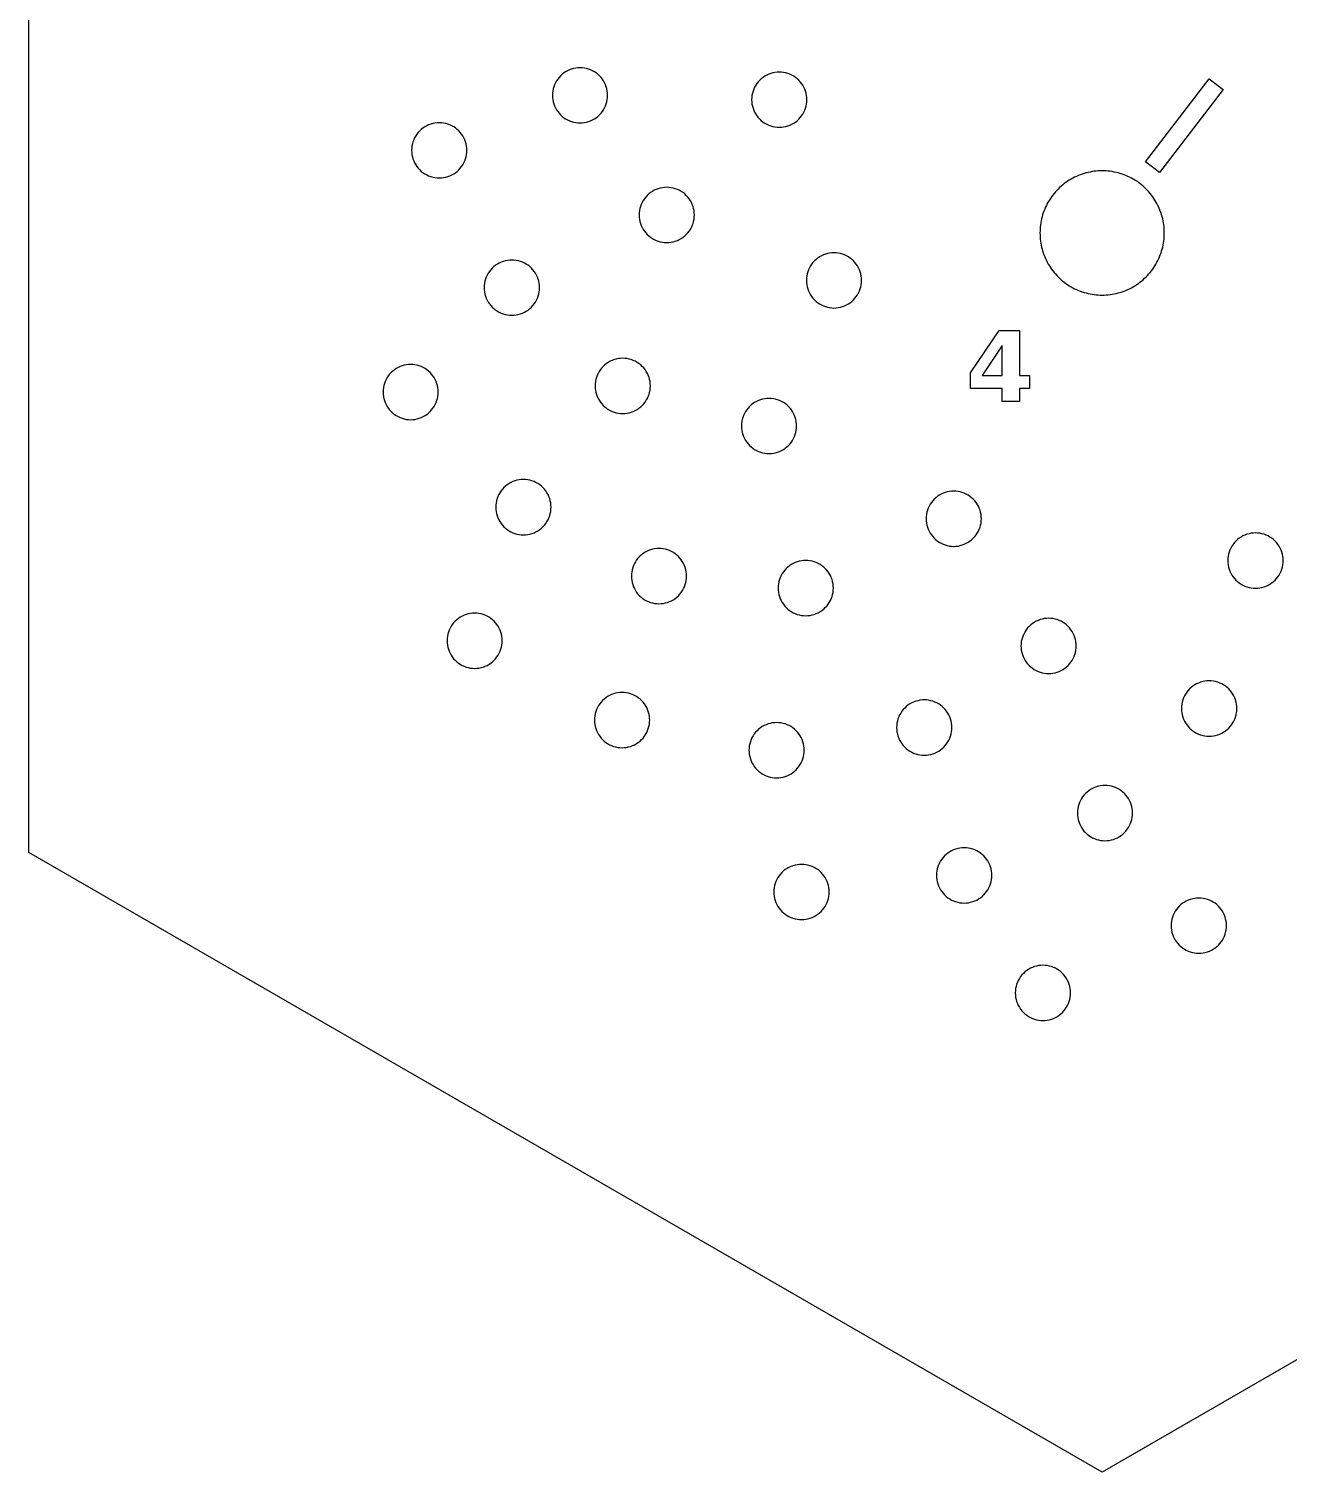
# Model space of a CAD drawing. Header units: millimetres. Extents: x 0 to 377, y 0 to 280.
# Drawn here: x 0 to 63.8, y 0.4 to 73.5 of the extents above; entities that cross this region are included whole.
import ezdxf

# ---------------------------------------------------------------- set-up
doc = ezdxf.new("R2010")
doc.units = ezdxf.units.MM
doc.layers.add('CUT', color=1, linetype='Continuous')
doc.layers.add('ENGRAVE', color=7, linetype='Continuous')

msp = doc.modelspace()

# ---------------------------------------------------------------- linework, layer by layer
at = {"layer": 'CUT'}
for points in [[(108.773, 31.8), (54.386, 0.4), (0, 31.8), (0, 94.6), (54.386, 126), (108.773, 94.6), (108.773, 31.8)], [(29.176, 69.539), (29.222, 69.638), (29.26, 69.741), (29.29, 69.847), (29.312, 69.955), (29.325, 70.064), (29.329, 70.174), (29.325, 70.284), (29.312, 70.393), (29.29, 70.501), (29.26, 70.607), (29.222, 70.71), (29.176, 70.81), (29.123, 70.906), (29.062, 70.997), (28.994, 71.083), (28.919, 71.164), (28.838, 71.239), (28.752, 71.307), (28.66, 71.368), (28.565, 71.422), (28.465, 71.468), (28.362, 71.506), (28.256, 71.535), (28.148, 71.557), (28.039, 71.57), (27.929, 71.574), (27.819, 71.57), (27.71, 71.557), (27.602, 71.535), (27.496, 71.506), (27.393, 71.468), (27.293, 71.422), (27.197, 71.368), (27.106, 71.307), (27.02, 71.239), (26.939, 71.164), (26.864, 71.083), (26.796, 70.997), (26.735, 70.906), (26.682, 70.81), (26.636, 70.71), (26.597, 70.607), (26.568, 70.501), (26.546, 70.393), (26.533, 70.284), (26.529, 70.174), (26.533, 70.064), (26.546, 69.955), (26.568, 69.847), (26.597, 69.741), (26.636, 69.638), (26.682, 69.539), (26.735, 69.443), (26.796, 69.351), (26.864, 69.265), (26.939, 69.184), (27.02, 69.11), (27.106, 69.041), (27.197, 68.98), (27.293, 68.927), (27.393, 68.881), (27.496, 68.843), (27.602, 68.813), (27.71, 68.791), (27.819, 68.778), (27.929, 68.774), (28.039, 68.778), (28.148, 68.791), (28.256, 68.813), (28.362, 68.843), (28.465, 68.881), (28.565, 68.927), (28.66, 68.98), (28.752, 69.041), (28.838, 69.11), (28.919, 69.184), (28.994, 69.265), (29.062, 69.351), (29.123, 69.443), (29.176, 69.539)], [(39.319, 69.418), (39.357, 69.521), (39.387, 69.627), (39.408, 69.735), (39.421, 69.844), (39.425, 69.954), (39.421, 70.063), (39.408, 70.173), (39.387, 70.28), (39.357, 70.386), (39.319, 70.489), (39.273, 70.589), (39.219, 70.685), (39.158, 70.776), (39.09, 70.863), (39.015, 70.943), (38.935, 71.018), (38.848, 71.086), (38.757, 71.147), (38.661, 71.201), (38.561, 71.247), (38.458, 71.285), (38.352, 71.315), (38.244, 71.336), (38.135, 71.349), (38.025, 71.354), (37.916, 71.349), (37.806, 71.336), (37.699, 71.315), (37.593, 71.285), (37.49, 71.247), (37.39, 71.201), (37.294, 71.147), (37.203, 71.086), (37.116, 71.018), (37.036, 70.943), (36.961, 70.863), (36.893, 70.776), (36.832, 70.685), (36.778, 70.589), (36.732, 70.489), (36.694, 70.386), (36.664, 70.28), (36.643, 70.173), (36.63, 70.063), (36.625, 69.954), (36.63, 69.844), (36.643, 69.735), (36.664, 69.627), (36.694, 69.521), (36.732, 69.418), (36.778, 69.318), (36.832, 69.222), (36.893, 69.131), (36.961, 69.044), (37.036, 68.964), (37.116, 68.889), (37.203, 68.821), (37.294, 68.76), (37.39, 68.706), (37.49, 68.66), (37.593, 68.622), (37.699, 68.592), (37.806, 68.571), (37.916, 68.558), (38.025, 68.554), (38.135, 68.558), (38.244, 68.571), (38.352, 68.592), (38.458, 68.622), (38.561, 68.66), (38.661, 68.706), (38.757, 68.76), (38.848, 68.821), (38.935, 68.889), (39.015, 68.964), (39.09, 69.044), (39.158, 69.131), (39.219, 69.222), (39.273, 69.318), (39.319, 69.418)], [(22.088, 66.851), (22.126, 66.954), (22.156, 67.06), (22.177, 67.167), (22.19, 67.277), (22.195, 67.386), (22.19, 67.496), (22.177, 67.605), (22.156, 67.713), (22.126, 67.819), (22.088, 67.922), (22.042, 68.022), (21.988, 68.118), (21.927, 68.209), (21.859, 68.296), (21.785, 68.376), (21.704, 68.451), (21.618, 68.519), (21.526, 68.58), (21.43, 68.634), (21.33, 68.68), (21.227, 68.718), (21.122, 68.748), (21.014, 68.769), (20.905, 68.782), (20.795, 68.786), (20.685, 68.782), (20.576, 68.769), (20.468, 68.748), (20.362, 68.718), (20.259, 68.68), (20.159, 68.634), (20.063, 68.58), (19.972, 68.519), (19.885, 68.451), (19.805, 68.376), (19.73, 68.296), (19.662, 68.209), (19.601, 68.118), (19.547, 68.022), (19.501, 67.922), (19.463, 67.819), (19.433, 67.713), (19.412, 67.605), (19.399, 67.496), (19.395, 67.386), (19.399, 67.277), (19.412, 67.167), (19.433, 67.06), (19.463, 66.954), (19.501, 66.851), (19.547, 66.751), (19.601, 66.655), (19.662, 66.564), (19.73, 66.477), (19.805, 66.397), (19.885, 66.322), (19.972, 66.254), (20.063, 66.193), (20.159, 66.139), (20.259, 66.093), (20.362, 66.055), (20.468, 66.025), (20.576, 66.004), (20.685, 65.991), (20.795, 65.986), (20.905, 65.991), (21.014, 66.004), (21.122, 66.025), (21.227, 66.055), (21.33, 66.093), (21.43, 66.139), (21.526, 66.193), (21.618, 66.254), (21.704, 66.322), (21.785, 66.397), (21.859, 66.477), (21.927, 66.564), (21.988, 66.655), (22.042, 66.751), (22.088, 66.851)], [(57.53, 63.406), (57.521, 63.509), (57.509, 63.611), (57.494, 63.713), (57.476, 63.815), (57.454, 63.915), (57.429, 64.015), (57.401, 64.114), (57.369, 64.213), (57.334, 64.31), (57.297, 64.405), (57.256, 64.5), (57.212, 64.593), (57.164, 64.685), (57.114, 64.775), (57.061, 64.863), (57.006, 64.95), (56.947, 65.035), (56.885, 65.118), (56.821, 65.198), (56.755, 65.277), (56.685, 65.353), (56.614, 65.427), (56.54, 65.499), (56.463, 65.568), (56.385, 65.635), (56.304, 65.699), (56.221, 65.76), (56.136, 65.819), (56.05, 65.875), (55.961, 65.928), (55.871, 65.978), (55.78, 66.025), (55.686, 66.069), (55.592, 66.11), (55.496, 66.148), (55.399, 66.183), (55.301, 66.214), (55.202, 66.243), (55.102, 66.268), (55.001, 66.289), (54.9, 66.308), (54.798, 66.323), (54.695, 66.335), (54.592, 66.343), (54.489, 66.348), (54.386, 66.35), (54.283, 66.348), (54.18, 66.343), (54.078, 66.335), (53.975, 66.323), (53.873, 66.308), (53.772, 66.289), (53.671, 66.268), (53.571, 66.243), (53.472, 66.214), (53.374, 66.183), (53.277, 66.148), (53.181, 66.11), (53.086, 66.069), (52.993, 66.025), (52.901, 65.978), (52.811, 65.928), (52.723, 65.875), (52.636, 65.819), (52.552, 65.76), (52.469, 65.699), (52.388, 65.635), (52.309, 65.568), (52.233, 65.499), (52.159, 65.427), (52.087, 65.353), (52.018, 65.277), (51.951, 65.198), (51.887, 65.118), (51.826, 65.035), (51.767, 64.95), (51.711, 64.863), (51.658, 64.775), (51.608, 64.685), (51.561, 64.593), (51.517, 64.5), (51.476, 64.405), (51.438, 64.31), (51.404, 64.213), (51.372, 64.114), (51.344, 64.015), (51.319, 63.915), (51.297, 63.815), (51.278, 63.713), (51.263, 63.611), (51.252, 63.509), (51.243, 63.406), (51.238, 63.303), (51.236, 63.2), (51.238, 63.097), (51.243, 62.994), (51.252, 62.891), (51.263, 62.789), (51.278, 62.687), (51.297, 62.585), (51.319, 62.485), (51.344, 62.385), (51.372, 62.286), (51.404, 62.187), (51.438, 62.09), (51.476, 61.995), (51.517, 61.9), (51.561, 61.807), (51.608, 61.715), (51.658, 61.625), (51.711, 61.537), (51.767, 61.45), (51.826, 61.365), (51.887, 61.282), (51.951, 61.202), (52.018, 61.123), (52.087, 61.047), (52.159, 60.973), (52.233, 60.901), (52.309, 60.832), (52.388, 60.765), (52.469, 60.701), (52.552, 60.64), (52.636, 60.581), (52.723, 60.525), (52.811, 60.472), (52.901, 60.422), (52.993, 60.375), (53.086, 60.331), (53.181, 60.29), (53.277, 60.252), (53.374, 60.217), (53.472, 60.186), (53.571, 60.157), (53.671, 60.132), (53.772, 60.111), (53.873, 60.092), (53.975, 60.077), (54.078, 60.065), (54.18, 60.057), (54.283, 60.052), (54.386, 60.05), (54.489, 60.052), (54.592, 60.057), (54.695, 60.065), (54.798, 60.077), (54.9, 60.092), (55.001, 60.111), (55.102, 60.132), (55.202, 60.157), (55.301, 60.186), (55.399, 60.217), (55.496, 60.252), (55.592, 60.29), (55.686, 60.331), (55.78, 60.375), (55.871, 60.422), (55.961, 60.472), (56.05, 60.525), (56.136, 60.581), (56.221, 60.64), (56.304, 60.701), (56.385, 60.765), (56.463, 60.832), (56.54, 60.901), (56.614, 60.973), (56.685, 61.047), (56.755, 61.123), (56.821, 61.202), (56.885, 61.282), (56.947, 61.365), (57.006, 61.45), (57.061, 61.537), (57.114, 61.625), (57.164, 61.715), (57.212, 61.807), (57.256, 61.9), (57.297, 61.995), (57.334, 62.09), (57.369, 62.187), (57.401, 62.286), (57.429, 62.385), (57.454, 62.485), (57.476, 62.585), (57.494, 62.687), (57.509, 62.789), (57.521, 62.891), (57.53, 62.994), (57.535, 63.097), (57.536, 63.2), (57.535, 63.303), (57.53, 63.406)], [(33.619, 63.577), (33.657, 63.68), (33.686, 63.785), (33.708, 63.893), (33.721, 64.002), (33.725, 64.112), (33.721, 64.222), (33.708, 64.331), (33.686, 64.439), (33.657, 64.545), (33.619, 64.648), (33.573, 64.748), (33.519, 64.844), (33.458, 64.935), (33.39, 65.022), (33.315, 65.102), (33.234, 65.177), (33.148, 65.245), (33.057, 65.306), (32.961, 65.36), (32.861, 65.406), (32.758, 65.444), (32.652, 65.474), (32.544, 65.495), (32.435, 65.508), (32.325, 65.512), (32.215, 65.508), (32.106, 65.495), (31.998, 65.474), (31.893, 65.444), (31.789, 65.406), (31.69, 65.36), (31.594, 65.306), (31.502, 65.245), (31.416, 65.177), (31.335, 65.102), (31.261, 65.022), (31.193, 64.935), (31.131, 64.844), (31.078, 64.748), (31.032, 64.648), (30.994, 64.545), (30.964, 64.439), (30.942, 64.331), (30.929, 64.222), (30.925, 64.112), (30.929, 64.002), (30.942, 63.893), (30.964, 63.785), (30.994, 63.68), (31.032, 63.577), (31.078, 63.477), (31.131, 63.381), (31.193, 63.289), (31.261, 63.203), (31.335, 63.122), (31.416, 63.048), (31.502, 62.98), (31.594, 62.919), (31.69, 62.865), (31.789, 62.819), (31.893, 62.781), (31.998, 62.751), (32.106, 62.73), (32.215, 62.717), (32.325, 62.712), (32.435, 62.717), (32.544, 62.73), (32.652, 62.751), (32.758, 62.781), (32.861, 62.819), (32.961, 62.865), (33.057, 62.919), (33.148, 62.98), (33.234, 63.048), (33.315, 63.122), (33.39, 63.203), (33.458, 63.289), (33.519, 63.381), (33.573, 63.477), (33.619, 63.577)], [(42.091, 60.261), (42.129, 60.364), (42.159, 60.469), (42.18, 60.577), (42.193, 60.686), (42.197, 60.796), (42.193, 60.906), (42.18, 61.015), (42.159, 61.123), (42.129, 61.229), (42.091, 61.332), (42.045, 61.432), (41.991, 61.528), (41.93, 61.619), (41.862, 61.706), (41.787, 61.786), (41.707, 61.861), (41.62, 61.929), (41.529, 61.99), (41.433, 62.044), (41.333, 62.09), (41.23, 62.128), (41.124, 62.158), (41.016, 62.179), (40.907, 62.192), (40.797, 62.196), (40.688, 62.192), (40.578, 62.179), (40.471, 62.158), (40.365, 62.128), (40.262, 62.09), (40.162, 62.044), (40.066, 61.99), (39.974, 61.929), (39.888, 61.861), (39.807, 61.786), (39.733, 61.706), (39.665, 61.619), (39.604, 61.528), (39.55, 61.432), (39.504, 61.332), (39.466, 61.229), (39.436, 61.123), (39.415, 61.015), (39.402, 60.906), (39.397, 60.796), (39.402, 60.686), (39.415, 60.577), (39.436, 60.469), (39.466, 60.364), (39.504, 60.261), (39.55, 60.161), (39.604, 60.065), (39.665, 59.973), (39.733, 59.887), (39.807, 59.806), (39.888, 59.732), (39.974, 59.664), (40.066, 59.603), (40.162, 59.549), (40.262, 59.503), (40.365, 59.465), (40.471, 59.435), (40.578, 59.414), (40.688, 59.401), (40.797, 59.396), (40.907, 59.401), (41.016, 59.414), (41.124, 59.435), (41.23, 59.465), (41.333, 59.503), (41.433, 59.549), (41.529, 59.603), (41.62, 59.664), (41.707, 59.732), (41.787, 59.806), (41.862, 59.887), (41.93, 59.973), (41.991, 60.065), (42.045, 60.161), (42.091, 60.261)], [(25.767, 59.892), (25.805, 59.995), (25.835, 60.101), (25.856, 60.209), (25.869, 60.318), (25.873, 60.428), (25.869, 60.538), (25.856, 60.647), (25.835, 60.754), (25.805, 60.86), (25.767, 60.963), (25.721, 61.063), (25.667, 61.159), (25.606, 61.251), (25.538, 61.337), (25.463, 61.418), (25.383, 61.492), (25.296, 61.56), (25.205, 61.621), (25.109, 61.675), (25.009, 61.721), (24.906, 61.759), (24.8, 61.789), (24.692, 61.81), (24.583, 61.823), (24.473, 61.828), (24.364, 61.823), (24.254, 61.81), (24.147, 61.789), (24.041, 61.759), (23.938, 61.721), (23.838, 61.675), (23.742, 61.621), (23.65, 61.56), (23.564, 61.492), (23.483, 61.418), (23.409, 61.337), (23.341, 61.251), (23.28, 61.159), (23.226, 61.063), (23.18, 60.963), (23.142, 60.86), (23.112, 60.754), (23.091, 60.647), (23.078, 60.538), (23.073, 60.428), (23.078, 60.318), (23.091, 60.209), (23.112, 60.101), (23.142, 59.995), (23.18, 59.892), (23.226, 59.792), (23.28, 59.696), (23.341, 59.605), (23.409, 59.518), (23.483, 59.438), (23.564, 59.363), (23.65, 59.295), (23.742, 59.234), (23.838, 59.18), (23.938, 59.134), (24.041, 59.096), (24.147, 59.066), (24.254, 59.045), (24.364, 59.032), (24.473, 59.028), (24.583, 59.032), (24.692, 59.045), (24.8, 59.066), (24.906, 59.096), (25.009, 59.134), (25.109, 59.18), (25.205, 59.234), (25.296, 59.295), (25.383, 59.363), (25.463, 59.438), (25.538, 59.518), (25.606, 59.605), (25.667, 59.696), (25.721, 59.792), (25.767, 59.892)], [(20.639, 54.601), (20.677, 54.705), (20.707, 54.81), (20.728, 54.918), (20.741, 55.027), (20.746, 55.137), (20.741, 55.247), (20.728, 55.356), (20.707, 55.464), (20.677, 55.57), (20.639, 55.673), (20.593, 55.773), (20.539, 55.869), (20.478, 55.96), (20.41, 56.046), (20.336, 56.127), (20.255, 56.202), (20.168, 56.27), (20.077, 56.331), (19.981, 56.385), (19.881, 56.431), (19.778, 56.469), (19.672, 56.499), (19.565, 56.52), (19.455, 56.533), (19.346, 56.537), (19.236, 56.533), (19.127, 56.52), (19.019, 56.499), (18.913, 56.469), (18.81, 56.431), (18.71, 56.385), (18.614, 56.331), (18.523, 56.27), (18.436, 56.202), (18.356, 56.127), (18.281, 56.046), (18.213, 55.96), (18.152, 55.869), (18.098, 55.773), (18.052, 55.673), (18.014, 55.57), (17.984, 55.464), (17.963, 55.356), (17.95, 55.247), (17.946, 55.137), (17.95, 55.027), (17.963, 54.918), (17.984, 54.81), (18.014, 54.705), (18.052, 54.601), (18.098, 54.502), (18.152, 54.406), (18.213, 54.314), (18.281, 54.228), (18.356, 54.147), (18.436, 54.073), (18.523, 54.005), (18.614, 53.943), (18.71, 53.89), (18.81, 53.844), (18.913, 53.806), (19.019, 53.776), (19.127, 53.754), (19.236, 53.742), (19.346, 53.737), (19.455, 53.742), (19.565, 53.754), (19.672, 53.776), (19.778, 53.806), (19.881, 53.844), (19.981, 53.89), (20.077, 53.943), (20.168, 54.005), (20.255, 54.073), (20.336, 54.147), (20.41, 54.228), (20.478, 54.314), (20.539, 54.406), (20.593, 54.502), (20.639, 54.601)], [(31.386, 54.914), (31.424, 55.017), (31.454, 55.123), (31.475, 55.231), (31.488, 55.34), (31.493, 55.45), (31.488, 55.56), (31.475, 55.669), (31.454, 55.776), (31.424, 55.882), (31.386, 55.985), (31.34, 56.085), (31.286, 56.181), (31.225, 56.273), (31.157, 56.359), (31.083, 56.44), (31.002, 56.514), (30.916, 56.582), (30.824, 56.643), (30.728, 56.697), (30.628, 56.743), (30.525, 56.781), (30.42, 56.811), (30.312, 56.832), (30.203, 56.845), (30.093, 56.85), (29.983, 56.845), (29.874, 56.832), (29.766, 56.811), (29.66, 56.781), (29.557, 56.743), (29.457, 56.697), (29.361, 56.643), (29.27, 56.582), (29.184, 56.514), (29.103, 56.44), (29.028, 56.359), (28.96, 56.273), (28.899, 56.181), (28.845, 56.085), (28.799, 55.985), (28.761, 55.882), (28.731, 55.776), (28.71, 55.669), (28.697, 55.56), (28.693, 55.45), (28.697, 55.34), (28.71, 55.231), (28.731, 55.123), (28.761, 55.017), (28.799, 54.914), (28.845, 54.814), (28.899, 54.718), (28.96, 54.627), (29.028, 54.54), (29.103, 54.46), (29.184, 54.385), (29.27, 54.317), (29.361, 54.256), (29.457, 54.202), (29.557, 54.156), (29.66, 54.118), (29.766, 54.088), (29.874, 54.067), (29.983, 54.054), (30.093, 54.05), (30.203, 54.054), (30.312, 54.067), (30.42, 54.088), (30.525, 54.118), (30.628, 54.156), (30.728, 54.202), (30.824, 54.256), (30.916, 54.317), (31.002, 54.385), (31.083, 54.46), (31.157, 54.54), (31.225, 54.627), (31.286, 54.718), (31.34, 54.814), (31.386, 54.914)], [(38.8, 52.882), (38.838, 52.985), (38.867, 53.091), (38.889, 53.199), (38.902, 53.308), (38.906, 53.418), (38.902, 53.527), (38.889, 53.637), (38.867, 53.744), (38.838, 53.85), (38.8, 53.953), (38.754, 54.053), (38.7, 54.149), (38.639, 54.24), (38.571, 54.327), (38.496, 54.407), (38.415, 54.482), (38.329, 54.55), (38.238, 54.611), (38.142, 54.665), (38.042, 54.711), (37.939, 54.749), (37.833, 54.779), (37.725, 54.8), (37.616, 54.813), (37.506, 54.818), (37.396, 54.813), (37.287, 54.8), (37.179, 54.779), (37.074, 54.749), (36.97, 54.711), (36.871, 54.665), (36.775, 54.611), (36.683, 54.55), (36.597, 54.482), (36.516, 54.407), (36.442, 54.327), (36.374, 54.24), (36.312, 54.149), (36.259, 54.053), (36.213, 53.953), (36.175, 53.85), (36.145, 53.744), (36.123, 53.637), (36.11, 53.527), (36.106, 53.418), (36.11, 53.308), (36.123, 53.199), (36.145, 53.091), (36.175, 52.985), (36.213, 52.882), (36.259, 52.782), (36.312, 52.686), (36.374, 52.595), (36.442, 52.508), (36.516, 52.428), (36.597, 52.353), (36.683, 52.285), (36.775, 52.224), (36.871, 52.17), (36.97, 52.124), (37.074, 52.086), (37.179, 52.056), (37.287, 52.035), (37.396, 52.022), (37.506, 52.018), (37.616, 52.022), (37.725, 52.035), (37.833, 52.056), (37.939, 52.086), (38.042, 52.124), (38.142, 52.17), (38.238, 52.224), (38.329, 52.285), (38.415, 52.353), (38.496, 52.428), (38.571, 52.508), (38.639, 52.595), (38.7, 52.686), (38.754, 52.782), (38.8, 52.882)], [(26.355, 48.767), (26.393, 48.87), (26.423, 48.976), (26.445, 49.084), (26.457, 49.193), (26.462, 49.303), (26.457, 49.412), (26.445, 49.522), (26.423, 49.629), (26.393, 49.735), (26.355, 49.838), (26.309, 49.938), (26.255, 50.034), (26.194, 50.125), (26.126, 50.212), (26.052, 50.292), (25.971, 50.367), (25.885, 50.435), (25.793, 50.496), (25.697, 50.55), (25.598, 50.596), (25.494, 50.634), (25.389, 50.664), (25.281, 50.685), (25.172, 50.698), (25.062, 50.703), (24.952, 50.698), (24.843, 50.685), (24.735, 50.664), (24.629, 50.634), (24.526, 50.596), (24.426, 50.55), (24.33, 50.496), (24.239, 50.435), (24.153, 50.367), (24.072, 50.292), (23.997, 50.212), (23.929, 50.125), (23.868, 50.034), (23.814, 49.938), (23.768, 49.838), (23.73, 49.735), (23.7, 49.629), (23.679, 49.522), (23.666, 49.412), (23.662, 49.303), (23.666, 49.193), (23.679, 49.084), (23.7, 48.976), (23.73, 48.87), (23.768, 48.767), (23.814, 48.667), (23.868, 48.571), (23.929, 48.48), (23.997, 48.393), (24.072, 48.313), (24.153, 48.238), (24.239, 48.17), (24.33, 48.109), (24.426, 48.055), (24.526, 48.009), (24.629, 47.971), (24.735, 47.941), (24.843, 47.92), (24.952, 47.907), (25.062, 47.903), (25.172, 47.907), (25.281, 47.92), (25.389, 47.941), (25.494, 47.971), (25.598, 48.009), (25.697, 48.055), (25.793, 48.109), (25.885, 48.17), (25.971, 48.238), (26.052, 48.313), (26.126, 48.393), (26.194, 48.48), (26.255, 48.571), (26.309, 48.667), (26.355, 48.767)], [(48.113, 48.083), (48.159, 48.182), (48.197, 48.286), (48.226, 48.391), (48.248, 48.499), (48.261, 48.608), (48.265, 48.718), (48.261, 48.828), (48.248, 48.937), (48.226, 49.045), (48.197, 49.151), (48.159, 49.254), (48.113, 49.354), (48.059, 49.45), (47.998, 49.541), (47.93, 49.627), (47.855, 49.708), (47.774, 49.783), (47.688, 49.851), (47.597, 49.912), (47.501, 49.966), (47.401, 50.012), (47.298, 50.05), (47.192, 50.08), (47.084, 50.101), (46.975, 50.114), (46.865, 50.118), (46.755, 50.114), (46.646, 50.101), (46.538, 50.08), (46.432, 50.05), (46.329, 50.012), (46.23, 49.966), (46.134, 49.912), (46.042, 49.851), (45.956, 49.783), (45.875, 49.708), (45.801, 49.627), (45.732, 49.541), (45.671, 49.45), (45.618, 49.354), (45.572, 49.254), (45.534, 49.151), (45.504, 49.045), (45.482, 48.937), (45.469, 48.828), (45.465, 48.718), (45.469, 48.608), (45.482, 48.499), (45.504, 48.391), (45.534, 48.286), (45.572, 48.182), (45.618, 48.083), (45.671, 47.987), (45.732, 47.895), (45.801, 47.809), (45.875, 47.728), (45.956, 47.654), (46.042, 47.586), (46.134, 47.525), (46.23, 47.471), (46.329, 47.425), (46.432, 47.387), (46.538, 47.357), (46.646, 47.335), (46.755, 47.323), (46.865, 47.318), (46.975, 47.323), (47.084, 47.335), (47.192, 47.357), (47.298, 47.387), (47.401, 47.425), (47.501, 47.471), (47.597, 47.525), (47.688, 47.586), (47.774, 47.654), (47.855, 47.728), (47.93, 47.809), (47.998, 47.895), (48.059, 47.987), (48.113, 48.083)], [(63.45, 46.06), (63.488, 46.163), (63.518, 46.268), (63.539, 46.376), (63.552, 46.485), (63.557, 46.595), (63.552, 46.705), (63.539, 46.814), (63.518, 46.922), (63.488, 47.028), (63.45, 47.131), (63.404, 47.231), (63.35, 47.327), (63.289, 47.418), (63.221, 47.505), (63.147, 47.585), (63.066, 47.66), (62.98, 47.728), (62.888, 47.789), (62.792, 47.843), (62.692, 47.889), (62.589, 47.927), (62.484, 47.957), (62.376, 47.978), (62.267, 47.991), (62.157, 47.995), (62.047, 47.991), (61.938, 47.978), (61.83, 47.957), (61.724, 47.927), (61.621, 47.889), (61.521, 47.843), (61.425, 47.789), (61.334, 47.728), (61.247, 47.66), (61.167, 47.585), (61.092, 47.505), (61.024, 47.418), (60.963, 47.327), (60.909, 47.231), (60.863, 47.131), (60.825, 47.028), (60.795, 46.922), (60.774, 46.814), (60.761, 46.705), (60.757, 46.595), (60.761, 46.485), (60.774, 46.376), (60.795, 46.268), (60.825, 46.163), (60.863, 46.06), (60.909, 45.96), (60.963, 45.864), (61.024, 45.772), (61.092, 45.686), (61.167, 45.605), (61.247, 45.531), (61.334, 45.463), (61.425, 45.402), (61.521, 45.348), (61.621, 45.302), (61.724, 45.264), (61.83, 45.234), (61.938, 45.213), (62.047, 45.2), (62.157, 45.195), (62.267, 45.2), (62.376, 45.213), (62.484, 45.234), (62.589, 45.264), (62.692, 45.302), (62.792, 45.348), (62.888, 45.402), (62.98, 45.463), (63.066, 45.531), (63.147, 45.605), (63.221, 45.686), (63.289, 45.772), (63.35, 45.864), (63.404, 45.96), (63.45, 46.06)], [(33.223, 45.273), (33.261, 45.376), (33.291, 45.481), (33.312, 45.589), (33.325, 45.698), (33.33, 45.808), (33.325, 45.918), (33.312, 46.027), (33.291, 46.135), (33.261, 46.241), (33.223, 46.344), (33.177, 46.444), (33.123, 46.54), (33.062, 46.631), (32.994, 46.717), (32.92, 46.798), (32.839, 46.873), (32.753, 46.941), (32.661, 47.002), (32.565, 47.056), (32.465, 47.102), (32.362, 47.14), (32.257, 47.17), (32.149, 47.191), (32.04, 47.204), (31.93, 47.208), (31.82, 47.204), (31.711, 47.191), (31.603, 47.17), (31.497, 47.14), (31.394, 47.102), (31.294, 47.056), (31.198, 47.002), (31.107, 46.941), (31.02, 46.873), (30.94, 46.798), (30.865, 46.717), (30.797, 46.631), (30.736, 46.54), (30.682, 46.444), (30.636, 46.344), (30.598, 46.241), (30.568, 46.135), (30.547, 46.027), (30.534, 45.918), (30.53, 45.808), (30.534, 45.698), (30.547, 45.589), (30.568, 45.481), (30.598, 45.376), (30.636, 45.273), (30.682, 45.173), (30.736, 45.077), (30.797, 44.985), (30.865, 44.899), (30.94, 44.818), (31.02, 44.744), (31.107, 44.676), (31.198, 44.615), (31.294, 44.561), (31.394, 44.515), (31.497, 44.477), (31.603, 44.447), (31.711, 44.426), (31.82, 44.413), (31.93, 44.408), (32.04, 44.413), (32.149, 44.426), (32.257, 44.447), (32.362, 44.477), (32.465, 44.515), (32.565, 44.561), (32.661, 44.615), (32.753, 44.676), (32.839, 44.744), (32.92, 44.818), (32.994, 44.899), (33.062, 44.985), (33.123, 45.077), (33.177, 45.173), (33.223, 45.273)], [(40.661, 44.666), (40.699, 44.77), (40.729, 44.875), (40.75, 44.983), (40.763, 45.092), (40.767, 45.202), (40.763, 45.312), (40.75, 45.421), (40.729, 45.529), (40.699, 45.635), (40.661, 45.738), (40.615, 45.838), (40.561, 45.934), (40.5, 46.025), (40.432, 46.111), (40.357, 46.192), (40.277, 46.267), (40.19, 46.335), (40.099, 46.396), (40.003, 46.45), (39.903, 46.496), (39.8, 46.534), (39.694, 46.563), (39.586, 46.585), (39.477, 46.598), (39.367, 46.602), (39.257, 46.598), (39.148, 46.585), (39.04, 46.563), (38.935, 46.534), (38.832, 46.496), (38.732, 46.45), (38.636, 46.396), (38.544, 46.335), (38.458, 46.267), (38.377, 46.192), (38.303, 46.111), (38.235, 46.025), (38.174, 45.934), (38.12, 45.838), (38.074, 45.738), (38.036, 45.635), (38.006, 45.529), (37.985, 45.421), (37.972, 45.312), (37.967, 45.202), (37.972, 45.092), (37.985, 44.983), (38.006, 44.875), (38.036, 44.77), (38.074, 44.666), (38.12, 44.567), (38.174, 44.471), (38.235, 44.379), (38.303, 44.293), (38.377, 44.212), (38.458, 44.138), (38.544, 44.07), (38.636, 44.008), (38.732, 43.955), (38.832, 43.909), (38.935, 43.871), (39.04, 43.841), (39.148, 43.819), (39.257, 43.806), (39.367, 43.802), (39.477, 43.806), (39.586, 43.819), (39.694, 43.841), (39.8, 43.871), (39.903, 43.909), (40.003, 43.955), (40.099, 44.008), (40.19, 44.07), (40.277, 44.138), (40.357, 44.212), (40.432, 44.293), (40.5, 44.379), (40.561, 44.471), (40.615, 44.567), (40.661, 44.666)], [(23.882, 41.999), (23.92, 42.102), (23.95, 42.208), (23.972, 42.316), (23.985, 42.425), (23.989, 42.535), (23.985, 42.644), (23.972, 42.754), (23.95, 42.861), (23.92, 42.967), (23.882, 43.07), (23.836, 43.17), (23.783, 43.266), (23.721, 43.357), (23.653, 43.444), (23.579, 43.524), (23.498, 43.599), (23.412, 43.667), (23.32, 43.728), (23.224, 43.782), (23.125, 43.828), (23.021, 43.866), (22.916, 43.896), (22.808, 43.917), (22.699, 43.93), (22.589, 43.935), (22.479, 43.93), (22.37, 43.917), (22.262, 43.896), (22.156, 43.866), (22.053, 43.828), (21.953, 43.782), (21.857, 43.728), (21.766, 43.667), (21.68, 43.599), (21.599, 43.524), (21.524, 43.444), (21.456, 43.357), (21.395, 43.266), (21.341, 43.17), (21.295, 43.07), (21.257, 42.967), (21.228, 42.861), (21.206, 42.754), (21.193, 42.644), (21.189, 42.535), (21.193, 42.425), (21.206, 42.316), (21.228, 42.208), (21.257, 42.102), (21.295, 41.999), (21.341, 41.899), (21.395, 41.803), (21.456, 41.712), (21.524, 41.625), (21.599, 41.545), (21.68, 41.47), (21.766, 41.402), (21.857, 41.341), (21.953, 41.287), (22.053, 41.241), (22.156, 41.203), (22.262, 41.173), (22.37, 41.152), (22.479, 41.139), (22.589, 41.135), (22.699, 41.139), (22.808, 41.152), (22.916, 41.173), (23.021, 41.203), (23.125, 41.241), (23.224, 41.287), (23.32, 41.341), (23.412, 41.402), (23.498, 41.47), (23.579, 41.545), (23.653, 41.625), (23.721, 41.712), (23.783, 41.803), (23.836, 41.899), (23.882, 41.999)], [(52.968, 41.735), (53.006, 41.838), (53.036, 41.944), (53.057, 42.051), (53.07, 42.161), (53.074, 42.27), (53.07, 42.38), (53.057, 42.489), (53.036, 42.597), (53.006, 42.703), (52.968, 42.806), (52.922, 42.906), (52.868, 43.002), (52.807, 43.093), (52.739, 43.18), (52.664, 43.26), (52.583, 43.335), (52.497, 43.403), (52.406, 43.464), (52.31, 43.518), (52.21, 43.564), (52.107, 43.602), (52.001, 43.632), (51.893, 43.653), (51.784, 43.666), (51.674, 43.67), (51.564, 43.666), (51.455, 43.653), (51.347, 43.632), (51.242, 43.602), (51.138, 43.564), (51.039, 43.518), (50.943, 43.464), (50.851, 43.403), (50.765, 43.335), (50.684, 43.26), (50.61, 43.18), (50.542, 43.093), (50.481, 43.002), (50.427, 42.906), (50.381, 42.806), (50.343, 42.703), (50.313, 42.597), (50.291, 42.489), (50.279, 42.38), (50.274, 42.27), (50.279, 42.161), (50.291, 42.051), (50.313, 41.944), (50.343, 41.838), (50.381, 41.735), (50.427, 41.635), (50.481, 41.539), (50.542, 41.447), (50.61, 41.361), (50.684, 41.28), (50.765, 41.206), (50.851, 41.138), (50.943, 41.077), (51.039, 41.023), (51.138, 40.977), (51.242, 40.939), (51.347, 40.909), (51.455, 40.888), (51.564, 40.875), (51.674, 40.87), (51.784, 40.875), (51.893, 40.888), (52.001, 40.909), (52.107, 40.939), (52.21, 40.977), (52.31, 41.023), (52.406, 41.077), (52.497, 41.138), (52.583, 41.206), (52.664, 41.28), (52.739, 41.361), (52.807, 41.447), (52.868, 41.539), (52.922, 41.635), (52.968, 41.735)], [(61.102, 38.563), (61.14, 38.666), (61.17, 38.772), (61.191, 38.88), (61.204, 38.989), (61.208, 39.099), (61.204, 39.208), (61.191, 39.318), (61.17, 39.425), (61.14, 39.531), (61.102, 39.634), (61.056, 39.734), (61.002, 39.83), (60.941, 39.922), (60.873, 40.008), (60.798, 40.089), (60.718, 40.163), (60.631, 40.231), (60.54, 40.292), (60.444, 40.346), (60.344, 40.392), (60.241, 40.43), (60.135, 40.46), (60.027, 40.481), (59.918, 40.494), (59.808, 40.499), (59.699, 40.494), (59.589, 40.481), (59.482, 40.46), (59.376, 40.43), (59.273, 40.392), (59.173, 40.346), (59.077, 40.292), (58.986, 40.231), (58.899, 40.163), (58.818, 40.089), (58.744, 40.008), (58.676, 39.922), (58.615, 39.83), (58.561, 39.734), (58.515, 39.634), (58.477, 39.531), (58.447, 39.425), (58.426, 39.318), (58.413, 39.208), (58.408, 39.099), (58.413, 38.989), (58.426, 38.88), (58.447, 38.772), (58.477, 38.666), (58.515, 38.563), (58.561, 38.463), (58.615, 38.367), (58.676, 38.276), (58.744, 38.189), (58.818, 38.109), (58.899, 38.034), (58.986, 37.966), (59.077, 37.905), (59.173, 37.851), (59.273, 37.805), (59.376, 37.767), (59.482, 37.737), (59.589, 37.716), (59.699, 37.703), (59.808, 37.699), (59.918, 37.703), (60.027, 37.716), (60.135, 37.737), (60.241, 37.767), (60.344, 37.805), (60.444, 37.851), (60.54, 37.905), (60.631, 37.966), (60.718, 38.034), (60.798, 38.109), (60.873, 38.189), (60.941, 38.276), (61.002, 38.367), (61.056, 38.463), (61.102, 38.563)], [(31.352, 37.978), (31.39, 38.081), (31.42, 38.187), (31.442, 38.295), (31.454, 38.404), (31.459, 38.514), (31.454, 38.624), (31.442, 38.733), (31.42, 38.841), (31.39, 38.946), (31.352, 39.049), (31.306, 39.149), (31.252, 39.245), (31.191, 39.337), (31.123, 39.423), (31.049, 39.504), (30.968, 39.578), (30.882, 39.646), (30.79, 39.707), (30.694, 39.761), (30.595, 39.807), (30.491, 39.845), (30.386, 39.875), (30.278, 39.896), (30.169, 39.909), (30.059, 39.914), (29.949, 39.909), (29.84, 39.896), (29.732, 39.875), (29.626, 39.845), (29.523, 39.807), (29.423, 39.761), (29.327, 39.707), (29.236, 39.646), (29.15, 39.578), (29.069, 39.504), (28.994, 39.423), (28.926, 39.337), (28.865, 39.245), (28.811, 39.149), (28.765, 39.049), (28.727, 38.946), (28.697, 38.841), (28.676, 38.733), (28.663, 38.624), (28.659, 38.514), (28.663, 38.404), (28.676, 38.295), (28.697, 38.187), (28.727, 38.081), (28.765, 37.978), (28.811, 37.878), (28.865, 37.782), (28.926, 37.691), (28.994, 37.604), (29.069, 37.524), (29.15, 37.449), (29.236, 37.381), (29.327, 37.32), (29.423, 37.266), (29.523, 37.22), (29.626, 37.182), (29.732, 37.152), (29.84, 37.131), (29.949, 37.118), (30.059, 37.114), (30.169, 37.118), (30.278, 37.131), (30.386, 37.152), (30.491, 37.182), (30.595, 37.22), (30.694, 37.266), (30.79, 37.32), (30.882, 37.381), (30.968, 37.449), (31.049, 37.524), (31.123, 37.604), (31.191, 37.691), (31.252, 37.782), (31.306, 37.878), (31.352, 37.978)], [(46.665, 37.599), (46.703, 37.703), (46.732, 37.808), (46.754, 37.916), (46.767, 38.025), (46.771, 38.135), (46.767, 38.245), (46.754, 38.354), (46.732, 38.462), (46.703, 38.568), (46.665, 38.671), (46.618, 38.771), (46.565, 38.867), (46.504, 38.958), (46.436, 39.044), (46.361, 39.125), (46.28, 39.2), (46.194, 39.268), (46.103, 39.329), (46.007, 39.383), (45.907, 39.429), (45.804, 39.467), (45.698, 39.496), (45.59, 39.518), (45.481, 39.531), (45.371, 39.535), (45.261, 39.531), (45.152, 39.518), (45.044, 39.496), (44.938, 39.467), (44.835, 39.429), (44.736, 39.383), (44.64, 39.329), (44.548, 39.268), (44.462, 39.2), (44.381, 39.125), (44.307, 39.044), (44.238, 38.958), (44.177, 38.867), (44.124, 38.771), (44.078, 38.671), (44.04, 38.568), (44.01, 38.462), (43.988, 38.354), (43.975, 38.245), (43.971, 38.135), (43.975, 38.025), (43.988, 37.916), (44.01, 37.808), (44.04, 37.703), (44.078, 37.599), (44.124, 37.5), (44.177, 37.404), (44.238, 37.312), (44.307, 37.226), (44.381, 37.145), (44.462, 37.071), (44.548, 37.003), (44.64, 36.941), (44.736, 36.888), (44.835, 36.842), (44.938, 36.804), (45.044, 36.774), (45.152, 36.752), (45.261, 36.739), (45.371, 36.735), (45.481, 36.739), (45.59, 36.752), (45.698, 36.774), (45.804, 36.804), (45.907, 36.842), (46.007, 36.888), (46.103, 36.941), (46.194, 37.003), (46.28, 37.071), (46.361, 37.145), (46.436, 37.226), (46.504, 37.312), (46.565, 37.404), (46.618, 37.5), (46.665, 37.599)], [(39.184, 36.451), (39.222, 36.554), (39.252, 36.659), (39.273, 36.767), (39.286, 36.876), (39.29, 36.986), (39.286, 37.096), (39.273, 37.205), (39.252, 37.313), (39.222, 37.419), (39.184, 37.522), (39.138, 37.622), (39.084, 37.718), (39.023, 37.809), (38.955, 37.895), (38.88, 37.976), (38.8, 38.051), (38.713, 38.119), (38.622, 38.18), (38.526, 38.234), (38.426, 38.28), (38.323, 38.318), (38.217, 38.348), (38.109, 38.369), (38, 38.382), (37.89, 38.386), (37.781, 38.382), (37.671, 38.369), (37.564, 38.348), (37.458, 38.318), (37.355, 38.28), (37.255, 38.234), (37.159, 38.18), (37.068, 38.119), (36.981, 38.051), (36.9, 37.976), (36.826, 37.895), (36.758, 37.809), (36.697, 37.718), (36.643, 37.622), (36.597, 37.522), (36.559, 37.419), (36.529, 37.313), (36.508, 37.205), (36.495, 37.096), (36.49, 36.986), (36.495, 36.876), (36.508, 36.767), (36.529, 36.659), (36.559, 36.554), (36.597, 36.451), (36.643, 36.351), (36.697, 36.255), (36.758, 36.163), (36.826, 36.077), (36.9, 35.996), (36.981, 35.922), (37.068, 35.854), (37.159, 35.793), (37.255, 35.739), (37.355, 35.693), (37.458, 35.655), (37.564, 35.625), (37.671, 35.604), (37.781, 35.591), (37.89, 35.586), (38, 35.591), (38.109, 35.604), (38.217, 35.625), (38.323, 35.655), (38.426, 35.693), (38.526, 35.739), (38.622, 35.793), (38.713, 35.854), (38.8, 35.922), (38.88, 35.996), (38.955, 36.077), (39.023, 36.163), (39.084, 36.255), (39.138, 36.351), (39.184, 36.451)], [(55.823, 33.265), (55.861, 33.368), (55.891, 33.474), (55.913, 33.581), (55.926, 33.691), (55.93, 33.8), (55.926, 33.91), (55.913, 34.019), (55.891, 34.127), (55.861, 34.233), (55.823, 34.336), (55.777, 34.436), (55.724, 34.532), (55.662, 34.623), (55.594, 34.71), (55.52, 34.79), (55.439, 34.865), (55.353, 34.933), (55.261, 34.994), (55.165, 35.048), (55.066, 35.094), (54.962, 35.132), (54.857, 35.162), (54.749, 35.183), (54.64, 35.196), (54.53, 35.2), (54.42, 35.196), (54.311, 35.183), (54.203, 35.162), (54.097, 35.132), (53.994, 35.094), (53.894, 35.048), (53.798, 34.994), (53.707, 34.933), (53.621, 34.865), (53.54, 34.79), (53.465, 34.71), (53.397, 34.623), (53.336, 34.532), (53.282, 34.436), (53.236, 34.336), (53.198, 34.233), (53.168, 34.127), (53.147, 34.019), (53.134, 33.91), (53.13, 33.8), (53.134, 33.691), (53.147, 33.581), (53.168, 33.474), (53.198, 33.368), (53.236, 33.265), (53.282, 33.165), (53.336, 33.069), (53.397, 32.977), (53.465, 32.891), (53.54, 32.81), (53.621, 32.736), (53.707, 32.668), (53.798, 32.607), (53.894, 32.553), (53.994, 32.507), (54.097, 32.469), (54.203, 32.439), (54.311, 32.418), (54.42, 32.405), (54.53, 32.4), (54.64, 32.405), (54.749, 32.418), (54.857, 32.439), (54.962, 32.469), (55.066, 32.507), (55.165, 32.553), (55.261, 32.607), (55.353, 32.668), (55.439, 32.736), (55.52, 32.81), (55.594, 32.891), (55.662, 32.977), (55.724, 33.069), (55.777, 33.165), (55.823, 33.265)], [(48.688, 30.106), (48.726, 30.21), (48.756, 30.315), (48.778, 30.423), (48.791, 30.532), (48.795, 30.642), (48.791, 30.752), (48.778, 30.861), (48.756, 30.969), (48.726, 31.075), (48.688, 31.178), (48.642, 31.278), (48.589, 31.374), (48.528, 31.465), (48.46, 31.551), (48.385, 31.632), (48.304, 31.707), (48.218, 31.775), (48.126, 31.836), (48.031, 31.89), (47.931, 31.936), (47.828, 31.974), (47.722, 32.004), (47.614, 32.025), (47.505, 32.038), (47.395, 32.042), (47.285, 32.038), (47.176, 32.025), (47.068, 32.004), (46.962, 31.974), (46.859, 31.936), (46.759, 31.89), (46.663, 31.836), (46.572, 31.775), (46.486, 31.707), (46.405, 31.632), (46.33, 31.551), (46.262, 31.465), (46.201, 31.374), (46.148, 31.278), (46.102, 31.178), (46.064, 31.075), (46.034, 30.969), (46.012, 30.861), (45.999, 30.752), (45.995, 30.642), (45.999, 30.532), (46.012, 30.423), (46.034, 30.315), (46.064, 30.21), (46.102, 30.106), (46.148, 30.007), (46.201, 29.911), (46.262, 29.819), (46.33, 29.733), (46.405, 29.652), (46.486, 29.578), (46.572, 29.51), (46.663, 29.449), (46.759, 29.395), (46.859, 29.349), (46.962, 29.311), (47.068, 29.281), (47.176, 29.259), (47.285, 29.247), (47.395, 29.242), (47.505, 29.247), (47.614, 29.259), (47.722, 29.281), (47.828, 29.311), (47.931, 29.349), (48.031, 29.395), (48.126, 29.449), (48.218, 29.51), (48.304, 29.578), (48.385, 29.652), (48.46, 29.733), (48.528, 29.819), (48.589, 29.911), (48.642, 30.007), (48.688, 30.106)], [(40.446, 29.266), (40.484, 29.369), (40.514, 29.475), (40.535, 29.583), (40.548, 29.692), (40.553, 29.802), (40.548, 29.911), (40.535, 30.021), (40.514, 30.128), (40.484, 30.234), (40.446, 30.337), (40.4, 30.437), (40.346, 30.533), (40.285, 30.624), (40.217, 30.711), (40.143, 30.791), (40.062, 30.866), (39.976, 30.934), (39.884, 30.995), (39.788, 31.049), (39.688, 31.095), (39.585, 31.133), (39.48, 31.163), (39.372, 31.184), (39.263, 31.197), (39.153, 31.202), (39.043, 31.197), (38.934, 31.184), (38.826, 31.163), (38.72, 31.133), (38.617, 31.095), (38.517, 31.049), (38.421, 30.995), (38.33, 30.934), (38.243, 30.866), (38.163, 30.791), (38.088, 30.711), (38.02, 30.624), (37.959, 30.533), (37.905, 30.437), (37.859, 30.337), (37.821, 30.234), (37.791, 30.128), (37.77, 30.021), (37.757, 29.911), (37.753, 29.802), (37.757, 29.692), (37.77, 29.583), (37.791, 29.475), (37.821, 29.369), (37.859, 29.266), (37.905, 29.166), (37.959, 29.07), (38.02, 28.979), (38.088, 28.892), (38.163, 28.812), (38.243, 28.737), (38.33, 28.669), (38.421, 28.608), (38.517, 28.554), (38.617, 28.508), (38.72, 28.47), (38.826, 28.44), (38.934, 28.419), (39.043, 28.406), (39.153, 28.402), (39.263, 28.406), (39.372, 28.419), (39.48, 28.44), (39.585, 28.47), (39.688, 28.508), (39.788, 28.554), (39.884, 28.608), (39.976, 28.669), (40.062, 28.737), (40.143, 28.812), (40.217, 28.892), (40.285, 28.979), (40.346, 29.07), (40.4, 29.166), (40.446, 29.266)], [(60.578, 27.56), (60.616, 27.663), (60.645, 27.769), (60.667, 27.877), (60.68, 27.986), (60.684, 28.096), (60.68, 28.206), (60.667, 28.315), (60.645, 28.422), (60.616, 28.528), (60.578, 28.631), (60.532, 28.731), (60.478, 28.827), (60.417, 28.919), (60.349, 29.005), (60.274, 29.086), (60.193, 29.16), (60.107, 29.228), (60.016, 29.289), (59.92, 29.343), (59.82, 29.389), (59.717, 29.427), (59.611, 29.457), (59.503, 29.478), (59.394, 29.491), (59.284, 29.496), (59.174, 29.491), (59.065, 29.478), (58.957, 29.457), (58.851, 29.427), (58.748, 29.389), (58.649, 29.343), (58.553, 29.289), (58.461, 29.228), (58.375, 29.16), (58.294, 29.086), (58.22, 29.005), (58.151, 28.919), (58.09, 28.827), (58.037, 28.731), (57.991, 28.631), (57.953, 28.528), (57.923, 28.422), (57.901, 28.315), (57.888, 28.206), (57.884, 28.096), (57.888, 27.986), (57.901, 27.877), (57.923, 27.769), (57.953, 27.663), (57.991, 27.56), (58.037, 27.46), (58.09, 27.364), (58.151, 27.273), (58.22, 27.186), (58.294, 27.106), (58.375, 27.031), (58.461, 26.963), (58.553, 26.902), (58.649, 26.848), (58.748, 26.802), (58.851, 26.764), (58.957, 26.734), (59.065, 26.713), (59.174, 26.7), (59.284, 26.696), (59.394, 26.7), (59.503, 26.713), (59.611, 26.734), (59.717, 26.764), (59.82, 26.802), (59.92, 26.848), (60.016, 26.902), (60.107, 26.963), (60.193, 27.031), (60.274, 27.106), (60.349, 27.186), (60.417, 27.273), (60.478, 27.364), (60.532, 27.46), (60.578, 27.56)], [(52.678, 24.151), (52.716, 24.254), (52.746, 24.36), (52.768, 24.468), (52.78, 24.577), (52.785, 24.687), (52.78, 24.797), (52.768, 24.906), (52.746, 25.014), (52.716, 25.12), (52.678, 25.223), (52.632, 25.323), (52.578, 25.419), (52.517, 25.51), (52.449, 25.596), (52.375, 25.677), (52.294, 25.752), (52.208, 25.82), (52.116, 25.881), (52.02, 25.934), (51.921, 25.98), (51.817, 26.019), (51.712, 26.048), (51.604, 26.07), (51.495, 26.083), (51.385, 26.087), (51.275, 26.083), (51.166, 26.07), (51.058, 26.048), (50.952, 26.019), (50.849, 25.98), (50.749, 25.934), (50.653, 25.881), (50.562, 25.82), (50.476, 25.752), (50.395, 25.677), (50.32, 25.596), (50.252, 25.51), (50.191, 25.419), (50.137, 25.323), (50.091, 25.223), (50.053, 25.12), (50.023, 25.014), (50.002, 24.906), (49.989, 24.797), (49.985, 24.687), (49.989, 24.577), (50.002, 24.468), (50.023, 24.36), (50.053, 24.254), (50.091, 24.151), (50.137, 24.051), (50.191, 23.956), (50.252, 23.864), (50.32, 23.778), (50.395, 23.697), (50.476, 23.622), (50.562, 23.554), (50.653, 23.493), (50.749, 23.44), (50.849, 23.394), (50.952, 23.356), (51.058, 23.326), (51.166, 23.304), (51.275, 23.291), (51.385, 23.287), (51.495, 23.291), (51.604, 23.304), (51.712, 23.326), (51.817, 23.356), (51.921, 23.394), (52.02, 23.44), (52.116, 23.493), (52.208, 23.554), (52.294, 23.622), (52.375, 23.697), (52.449, 23.778), (52.517, 23.864), (52.578, 23.956), (52.632, 24.051), (52.678, 24.151)]]:
    msp.add_lwpolyline(points, close=True, dxfattribs=at)
at = {"layer": 'ENGRAVE'}
for points in [[(60.524, 70.465), (57.299, 66.259), (56.585, 66.807), (59.809, 71.013), (60.524, 70.465)], [(50.708, 55.983), (50.708, 55.31), (50.195, 55.31), (50.195, 54.654), (49.317, 54.654), (49.317, 55.31), (47.721, 55.31), (47.721, 56.106), (49.163, 58.254), (50.195, 58.254), (50.195, 55.983), (50.708, 55.983)], [(49.317, 55.983), (49.317, 57.49), (48.3, 55.983), (49.317, 55.983)]]:
    msp.add_lwpolyline(points, close=True, dxfattribs=at)

doc.saveas('drawing.dxf')
